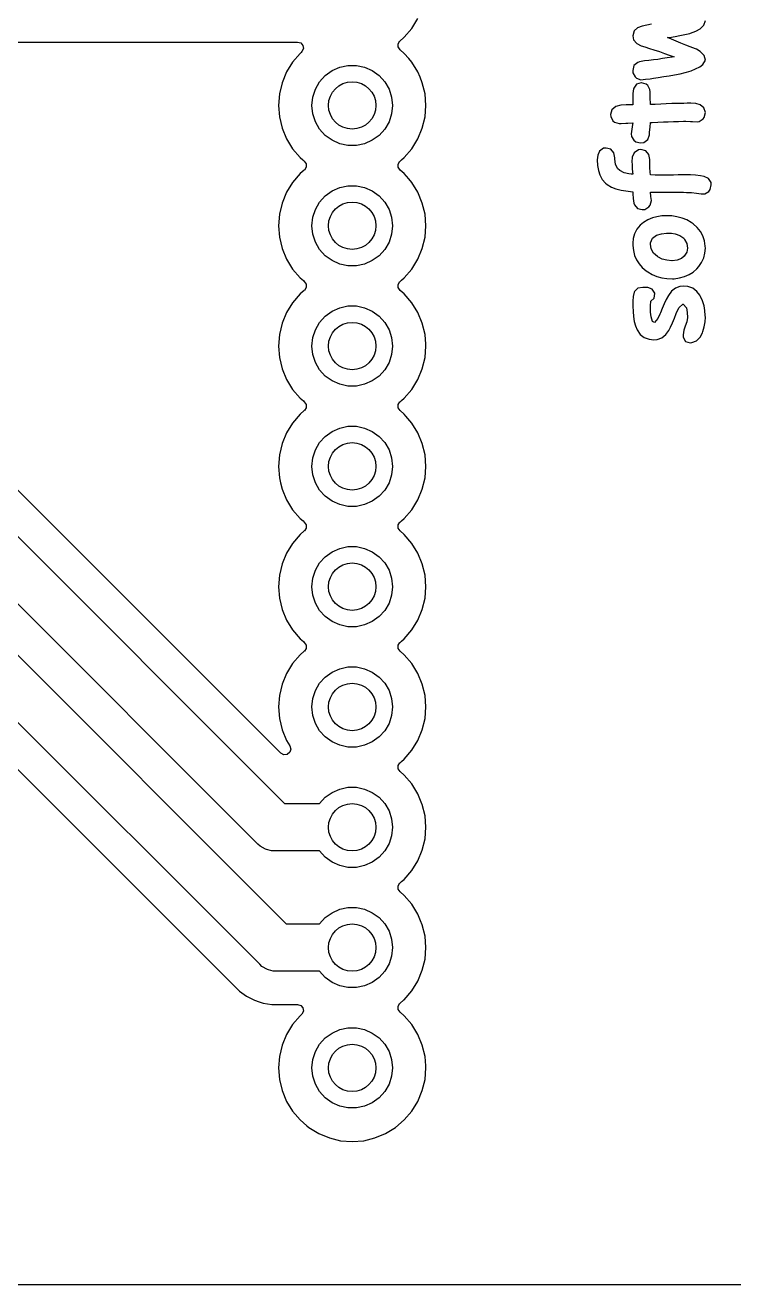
# Model space of a CAD drawing. Extents: x 1.82 to 4.28, y -3.98 to -1.82.
# Drawn here: x 2.428 to 3.017, y -3.98 to -2.933 of the extents above; entities that cross this region are included whole.
import ezdxf

# ---------------------------------------------------------------- set-up
doc = ezdxf.new("R2010")
doc.units = 0
doc.header["$MEASUREMENT"] = 0
doc.layers.add('BLACK', color=7, linetype='CONTINUOUS')

msp = doc.modelspace()

# ---------------------------------------------------------------- linework, layer by layer
at = {"layer": 'BLACK', "linetype": 'CONTINUOUS'}
for p, q in [((2.7495, -2.936), (2.7546, -2.9278)), ((2.9921, -2.9334), (2.9935, -2.9295)), ((2.7433, -2.9433), (2.7495, -2.936)), ((2.9343, -2.9381), (2.9331, -2.9421)), ((2.9372, -2.9356), (2.9343, -2.9381)), ((2.941, -2.9342), (2.9372, -2.9356)), ((2.9448, -2.9333), (2.941, -2.9342)), ((2.9488, -2.9325), (2.9448, -2.9333)), ((2.9683, -2.9427), (2.9722, -2.942)), ((2.9722, -2.942), (2.9765, -2.9411)), ((2.9765, -2.9411), (2.9805, -2.9402)), ((2.9805, -2.9402), (2.9812, -2.9399)), ((2.9812, -2.9399), (2.9855, -2.9383)), ((2.9855, -2.9383), (2.9893, -2.9362)), ((2.9893, -2.9362), (2.9921, -2.9334)), ((2.3297, -2.9473), (2.6545, -2.9473)), ((2.6545, -2.9473), (2.6572, -2.948)), ((2.6572, -2.948), (2.659, -2.9501)), ((2.659, -2.9501), (2.6594, -2.9528)), ((2.7383, -2.9487), (2.7397, -2.9463)), ((2.7383, -2.9514), (2.7383, -2.9487)), ((2.7398, -2.9537), (2.7383, -2.9514)), ((2.7397, -2.9463), (2.7398, -2.9463)), ((2.7398, -2.9463), (2.7427, -2.9438)), ((2.7427, -2.9438), (2.7433, -2.9433)), ((2.9331, -2.9421), (2.9338, -2.9455)), ((2.9338, -2.9455), (2.9365, -2.9486)), ((2.9365, -2.9486), (2.9402, -2.9504)), ((2.9402, -2.9504), (2.9432, -2.9514)), ((2.9432, -2.9514), (2.9471, -2.9526)), ((2.9621, -2.9436), (2.9637, -2.9434)), ((2.9653, -2.945), (2.9621, -2.9436)), ((2.9637, -2.9434), (2.9683, -2.9427)), ((2.9691, -2.9466), (2.9653, -2.945)), ((2.9732, -2.9482), (2.9691, -2.9466)), ((2.9772, -2.9498), (2.9732, -2.9482)), ((2.981, -2.9513), (2.9772, -2.9498)), ((2.9852, -2.9529), (2.981, -2.9513)), ((2.6567, -2.9567), (2.6505, -2.964)), ((2.6577, -2.9559), (2.6567, -2.9567)), ((2.6582, -2.9553), (2.6577, -2.9559)), ((2.6594, -2.9528), (2.6582, -2.9553)), ((2.7433, -2.9567), (2.7398, -2.9537)), ((2.747, -2.9611), (2.7433, -2.9567)), ((2.7433, -2.9567), (2.7433, -2.9567)), ((2.7433, -2.9567), (2.7433, -2.9567)), ((2.7495, -2.964), (2.747, -2.9611)), ((2.9464, -2.9626), (2.9428, -2.963)), ((2.9504, -2.9622), (2.9464, -2.9626)), ((2.9471, -2.9526), (2.9508, -2.9538)), ((2.9539, -2.9618), (2.9504, -2.9622)), ((2.9508, -2.9538), (2.9553, -2.9553)), ((2.9578, -2.9611), (2.9539, -2.9618)), ((2.9553, -2.9553), (2.9594, -2.9567)), ((2.9617, -2.9605), (2.9578, -2.9611)), ((2.9594, -2.9567), (2.9633, -2.9581)), ((2.9659, -2.9599), (2.9617, -2.9605)), ((2.9633, -2.9581), (2.9676, -2.9596)), ((2.9676, -2.9596), (2.9659, -2.9599)), ((2.9861, -2.9533), (2.9852, -2.9529)), ((2.9893, -2.9553), (2.9861, -2.9533)), ((2.9897, -2.9557), (2.9893, -2.9553)), ((2.9924, -2.9585), (2.9897, -2.9557)), ((2.9915, -2.9659), (2.9935, -2.9625)), ((2.9935, -2.9625), (2.9924, -2.9585)), ((2.6454, -2.9722), (2.6418, -2.9811)), ((2.6505, -2.964), (2.6454, -2.9722)), ((2.6505, -2.964), (2.6505, -2.964)), ((2.6776, -2.9751), (2.6833, -2.971)), ((2.6833, -2.971), (2.6897, -2.9682)), ((2.6897, -2.9682), (2.6965, -2.9667)), ((2.6965, -2.9667), (2.7035, -2.9667)), ((2.7035, -2.9667), (2.7103, -2.9682)), ((2.7103, -2.9682), (2.7167, -2.971)), ((2.7167, -2.971), (2.7224, -2.9751)), ((2.7546, -2.9722), (2.7495, -2.964)), ((2.7495, -2.964), (2.7495, -2.964)), ((2.7564, -2.9766), (2.7546, -2.9722)), ((2.9341, -2.9669), (2.9331, -2.971)), ((2.9331, -2.971), (2.9333, -2.9728)), ((2.9333, -2.9728), (2.9351, -2.9763)), ((2.9373, -2.9643), (2.9341, -2.9669)), ((2.9389, -2.9638), (2.9373, -2.9643)), ((2.9428, -2.963), (2.9389, -2.9638)), ((2.9725, -2.9736), (2.9768, -2.9726)), ((2.9768, -2.9726), (2.9777, -2.9724)), ((2.9777, -2.9724), (2.9816, -2.9712)), ((2.9816, -2.9712), (2.9854, -2.9697)), ((2.9854, -2.9697), (2.9889, -2.9678)), ((2.9889, -2.9678), (2.9915, -2.9659)), ((2.6418, -2.9811), (2.6395, -2.9904)), ((2.6694, -2.9864), (2.6729, -2.9803)), ((2.6729, -2.9803), (2.6776, -2.9751)), ((2.7224, -2.9751), (2.7271, -2.9803)), ((2.7271, -2.9803), (2.7306, -2.9864)), ((2.7582, -2.9811), (2.7564, -2.9766)), ((2.7605, -2.9904), (2.7582, -2.9811)), ((2.9363, -2.9824), (2.934, -2.9856)), ((2.9351, -2.9763), (2.9363, -2.9774)), ((2.9363, -2.9774), (2.94, -2.9786)), ((2.9402, -2.9813), (2.9363, -2.9824)), ((2.94, -2.9786), (2.9438, -2.9783)), ((2.9405, -2.9813), (2.9402, -2.9813)), ((2.9442, -2.9823), (2.9405, -2.9813)), ((2.9438, -2.9783), (2.9477, -2.9778)), ((2.9456, -2.9834), (2.9442, -2.9823)), ((2.9474, -2.9868), (2.9456, -2.9834)), ((2.9477, -2.9778), (2.9504, -2.9774)), ((2.9504, -2.9774), (2.9543, -2.9768)), ((2.9543, -2.9768), (2.9591, -2.976)), ((2.9591, -2.976), (2.9633, -2.9753)), ((2.9633, -2.9753), (2.9679, -2.9745)), ((2.9679, -2.9745), (2.9725, -2.9736)), ((2.6395, -2.9904), (2.6388, -3)), ((2.6665, -3), (2.6673, -2.993)), ((2.6673, -2.993), (2.6694, -2.9864)), ((2.7306, -2.9864), (2.7327, -2.993)), ((2.7327, -2.993), (2.7335, -3)), ((2.7612, -3), (2.7605, -2.9904)), ((2.9333, -2.99), (2.9331, -2.9941)), ((2.9331, -2.9941), (2.9331, -2.9957)), ((2.9338, -2.9861), (2.9333, -2.99)), ((2.934, -2.9856), (2.9338, -2.9861)), ((2.9476, -2.9887), (2.9474, -2.9868)), ((2.9475, -2.9941), (2.9476, -2.9914)), ((2.9478, -2.998), (2.9475, -2.9941)), ((2.9476, -2.9914), (2.9476, -2.9887)), ((2.6388, -3), (2.6395, -3.0096)), ((2.6673, -3.007), (2.6665, -3)), ((2.7335, -3), (2.7327, -3.007)), ((2.7605, -3.0096), (2.7612, -3)), ((2.9158, -3.0036), (2.9147, -3.0075)), ((2.9191, -3.001), (2.9158, -3.0036)), ((2.9232, -2.9998), (2.9191, -3.001)), ((2.9277, -2.9995), (2.9232, -2.9998)), ((2.9286, -2.9995), (2.9277, -2.9995)), ((2.9331, -2.9996), (2.9286, -2.9995)), ((2.9331, -2.9957), (2.9331, -2.9996)), ((2.9479, -2.9992), (2.9478, -2.998)), ((2.9518, -2.9991), (2.9479, -2.9992)), ((2.9565, -2.9989), (2.9518, -2.9991)), ((2.9608, -2.9987), (2.9565, -2.9989)), ((2.9655, -2.9985), (2.9608, -2.9987)), ((2.9695, -2.9984), (2.9655, -2.9985)), ((2.9739, -2.9983), (2.9695, -2.9984)), ((2.9757, -2.9983), (2.9739, -2.9983)), ((2.9783, -2.9982), (2.9757, -2.9983)), ((2.9813, -2.9982), (2.9783, -2.9982)), ((2.9855, -2.9984), (2.9813, -2.9982)), ((2.9892, -2.9995), (2.9855, -2.9984)), ((2.9923, -3.0019), (2.9892, -2.9995)), ((2.9935, -3.006), (2.9923, -3.0019)), ((2.6395, -3.0096), (2.6418, -3.0189)), ((2.6694, -3.0136), (2.6673, -3.007)), ((2.6729, -3.0197), (2.6694, -3.0136)), ((2.7306, -3.0136), (2.7271, -3.0197)), ((2.7327, -3.007), (2.7306, -3.0136)), ((2.7582, -3.0189), (2.7605, -3.0096)), ((2.9147, -3.0075), (2.9149, -3.0093)), ((2.9149, -3.0093), (2.9167, -3.0128)), ((2.9167, -3.0128), (2.9181, -3.014)), ((2.9181, -3.014), (2.9219, -3.015)), ((2.9219, -3.015), (2.9234, -3.015)), ((2.9234, -3.015), (2.9273, -3.0148)), ((2.9273, -3.0148), (2.9292, -3.0147)), ((2.9292, -3.0147), (2.9331, -3.0145)), ((2.9331, -3.0145), (2.9329, -3.0159)), ((2.9476, -3.0181), (2.9479, -3.0142)), ((2.9479, -3.0142), (2.9492, -3.0141)), ((2.9492, -3.0141), (2.9541, -3.0139)), ((2.9541, -3.0139), (2.9586, -3.0137)), ((2.9586, -3.0137), (2.9626, -3.0135)), ((2.9626, -3.0135), (2.967, -3.0134)), ((2.967, -3.0134), (2.9713, -3.0133)), ((2.9713, -3.0133), (2.9754, -3.0132)), ((2.9754, -3.0132), (2.9773, -3.0132)), ((2.9773, -3.0132), (2.9811, -3.0134)), ((2.9811, -3.0134), (2.9829, -3.0134)), ((2.9829, -3.0134), (2.9869, -3.0135)), ((2.9869, -3.0135), (2.9884, -3.0133)), ((2.9884, -3.0133), (2.9916, -3.0111)), ((2.9916, -3.0111), (2.9925, -3.0099)), ((2.9925, -3.0099), (2.9935, -3.006)), ((2.6418, -3.0189), (2.6454, -3.0278)), ((2.6776, -3.0249), (2.6729, -3.0197)), ((2.6833, -3.029), (2.6776, -3.0249)), ((2.7224, -3.0249), (2.7167, -3.029)), ((2.7271, -3.0197), (2.7224, -3.0249)), ((2.7546, -3.0278), (2.7582, -3.0189)), ((2.9323, -3.0198), (2.9319, -3.0237)), ((2.9319, -3.0237), (2.9321, -3.0257)), ((2.9321, -3.0257), (2.9341, -3.029)), ((2.9329, -3.0159), (2.9323, -3.0198)), ((2.9458, -3.0282), (2.947, -3.0243)), ((2.947, -3.0243), (2.9472, -3.0223)), ((2.9472, -3.0223), (2.9476, -3.0181)), ((2.6454, -3.0278), (2.6505, -3.036)), ((2.6505, -3.036), (2.6505, -3.036)), ((2.6505, -3.036), (2.6505, -3.036)), ((2.6505, -3.036), (2.6567, -3.0433)), ((2.6897, -3.0318), (2.6833, -3.029)), ((2.6965, -3.0333), (2.6897, -3.0318)), ((2.7035, -3.0333), (2.6965, -3.0333)), ((2.7103, -3.0318), (2.7035, -3.0333)), ((2.7167, -3.029), (2.7103, -3.0318)), ((2.7433, -3.0433), (2.7495, -3.036)), ((2.7495, -3.036), (2.7546, -3.0278)), ((2.9089, -3.0356), (2.9055, -3.0379)), ((2.911, -3.0354), (2.9089, -3.0356)), ((2.9149, -3.0363), (2.911, -3.0354)), ((2.9341, -3.029), (2.9358, -3.0302)), ((2.9358, -3.0302), (2.9396, -3.0311)), ((2.9396, -3.0311), (2.9425, -3.0307)), ((2.9425, -3.0307), (2.9458, -3.0282)), ((2.6567, -3.0433), (2.659, -3.0453)), ((2.659, -3.0453), (2.6602, -3.0463)), ((2.6602, -3.0463), (2.6617, -3.0486)), ((2.7383, -3.0487), (2.7397, -3.0463)), ((2.7397, -3.0463), (2.7398, -3.0463)), ((2.7398, -3.0463), (2.741, -3.0452)), ((2.741, -3.0452), (2.7433, -3.0433)), ((2.904, -3.0414), (2.9036, -3.0453)), ((2.9036, -3.0453), (2.9038, -3.0499)), ((2.9055, -3.0379), (2.904, -3.0414)), ((2.9175, -3.0394), (2.9149, -3.0363)), ((2.9183, -3.0435), (2.9175, -3.0394)), ((2.9184, -3.0446), (2.9183, -3.0435)), ((2.9189, -3.0487), (2.9184, -3.0446)), ((2.9328, -3.0429), (2.9325, -3.0469)), ((2.9344, -3.0393), (2.9328, -3.0429)), ((2.9378, -3.037), (2.9344, -3.0393)), ((2.94, -3.0367), (2.9378, -3.037)), ((2.944, -3.0378), (2.94, -3.0367)), ((2.9465, -3.0409), (2.944, -3.0378)), ((2.9473, -3.045), (2.9465, -3.0409)), ((2.9474, -3.0475), (2.9473, -3.045)), ((2.6567, -3.0567), (2.6505, -3.064)), ((2.6602, -3.0537), (2.6567, -3.0567)), ((2.6603, -3.0537), (2.6602, -3.0537)), ((2.6617, -3.0513), (2.6603, -3.0537)), ((2.6617, -3.0486), (2.6617, -3.0513)), ((2.7383, -3.0514), (2.7383, -3.0487)), ((2.7398, -3.0537), (2.7383, -3.0514)), ((2.7433, -3.0567), (2.7398, -3.0537)), ((2.747, -3.0611), (2.7433, -3.0567)), ((2.7433, -3.0567), (2.7433, -3.0567)), ((2.7433, -3.0567), (2.7433, -3.0567)), ((2.9038, -3.0499), (2.9046, -3.0541)), ((2.9046, -3.0541), (2.9058, -3.0578)), ((2.9206, -3.0524), (2.9189, -3.0487)), ((2.9224, -3.0541), (2.9206, -3.0524)), ((2.926, -3.0559), (2.9224, -3.0541)), ((2.9299, -3.0568), (2.926, -3.0559)), ((2.9318, -3.0571), (2.9299, -3.0568)), ((2.9331, -3.0572), (2.9318, -3.0571)), ((2.9325, -3.0469), (2.9326, -3.0492)), ((2.9326, -3.0492), (2.9328, -3.0531)), ((2.9328, -3.0531), (2.9331, -3.0572)), ((2.9474, -3.0515), (2.9474, -3.0475)), ((2.9477, -3.0554), (2.9474, -3.0515)), ((2.9479, -3.0578), (2.9477, -3.0554)), ((2.0276, -3.0627), (2.6452, -3.6803)), ((2.1276, -3.0643), (2.6436, -3.5803)), ((2.6505, -3.064), (2.6454, -3.0722)), ((2.6505, -3.064), (2.6505, -3.064)), ((2.6897, -3.0682), (2.6965, -3.0667)), ((2.6965, -3.0667), (2.7035, -3.0667)), ((2.7035, -3.0667), (2.7103, -3.0682)), ((2.7495, -3.064), (2.747, -3.0611)), ((2.7546, -3.0722), (2.7495, -3.064)), ((2.7495, -3.064), (2.7495, -3.064)), ((2.9058, -3.0578), (2.9078, -3.0615)), ((2.9078, -3.0615), (2.9105, -3.0646)), ((2.9105, -3.0646), (2.912, -3.0658)), ((2.912, -3.0658), (2.9155, -3.0678)), ((2.9518, -3.0579), (2.9479, -3.0578)), ((2.9558, -3.058), (2.9518, -3.0579)), ((2.9598, -3.058), (2.9558, -3.058)), ((2.9625, -3.058), (2.9598, -3.058)), ((2.9669, -3.0579), (2.9625, -3.058)), ((2.971, -3.0578), (2.9669, -3.0579)), ((2.9751, -3.0577), (2.971, -3.0578)), ((2.977, -3.0577), (2.9751, -3.0577)), ((2.9811, -3.0578), (2.977, -3.0577)), ((2.9853, -3.058), (2.9811, -3.0578)), ((2.9895, -3.0584), (2.9853, -3.058)), ((2.9926, -3.059), (2.9895, -3.0584)), ((2.9961, -3.0606), (2.9926, -3.059)), ((2.9982, -3.0641), (2.9961, -3.0606)), ((2.9974, -3.0699), (2.9984, -3.0661)), ((2.9984, -3.0661), (2.9982, -3.0641)), ((2.6454, -3.0722), (2.6418, -3.0811)), ((2.6729, -3.0803), (2.6776, -3.0751)), ((2.6776, -3.0751), (2.6833, -3.071)), ((2.6833, -3.071), (2.6897, -3.0682)), ((2.7103, -3.0682), (2.7167, -3.071)), ((2.7167, -3.071), (2.7224, -3.0751)), ((2.7224, -3.0751), (2.7271, -3.0803)), ((2.7582, -3.0811), (2.7546, -3.0722)), ((2.7546, -3.0722), (2.7546, -3.0722)), ((2.9155, -3.0678), (2.9191, -3.0693)), ((2.9191, -3.0693), (2.9234, -3.0704)), ((2.9234, -3.0704), (2.9274, -3.0711)), ((2.9274, -3.0711), (2.9293, -3.0713)), ((2.9293, -3.0713), (2.9331, -3.0718)), ((2.9331, -3.0718), (2.9332, -3.0735)), ((2.9332, -3.0735), (2.9335, -3.0774)), ((2.9335, -3.0774), (2.9341, -3.0813)), ((2.9483, -3.0758), (2.9479, -3.0722)), ((2.9479, -3.0722), (2.9753, -3.0722)), ((2.9486, -3.0789), (2.9483, -3.0758)), ((2.9753, -3.0722), (2.9779, -3.0723)), ((2.9779, -3.0723), (2.982, -3.0725)), ((2.982, -3.0725), (2.9862, -3.073)), ((2.9862, -3.073), (2.9901, -3.0735)), ((2.9901, -3.0735), (2.9914, -3.0736)), ((2.9914, -3.0736), (2.993, -3.0735)), ((2.993, -3.0735), (2.9964, -3.0714)), ((2.9964, -3.0714), (2.9974, -3.0699)), ((2.6231, -3.7139), (1.994, -3.0848)), ((2.6215, -3.6139), (2.094, -3.0864)), ((2.6418, -3.0811), (2.6395, -3.0904)), ((2.6673, -3.093), (2.6694, -3.0864)), ((2.6694, -3.0864), (2.6729, -3.0803)), ((2.7271, -3.0803), (2.7306, -3.0864)), ((2.7306, -3.0864), (2.7327, -3.093)), ((2.7605, -3.0904), (2.7582, -3.0811)), ((2.9341, -3.0813), (2.9346, -3.0825)), ((2.9346, -3.0825), (2.9372, -3.0856)), ((2.9372, -3.0856), (2.9411, -3.0866)), ((2.9411, -3.0866), (2.9431, -3.0864)), ((2.9431, -3.0864), (2.9466, -3.0844)), ((2.9466, -3.0844), (2.9477, -3.0828)), ((2.9477, -3.0828), (2.9486, -3.0789)), ((2.6395, -3.0904), (2.6388, -3.1)), ((2.6665, -3.1), (2.6673, -3.093)), ((2.7327, -3.093), (2.7335, -3.1)), ((2.7612, -3.1), (2.7605, -3.0904)), ((2.942, -3.0974), (2.9394, -3.0995)), ((2.9456, -3.0952), (2.942, -3.0974)), ((2.9496, -3.0935), (2.9456, -3.0952)), ((2.9533, -3.0925), (2.9496, -3.0935)), ((2.9573, -3.0919), (2.9533, -3.0925)), ((2.9616, -3.0917), (2.9573, -3.0919)), ((2.9655, -3.0919), (2.9616, -3.0917)), ((2.9699, -3.0925), (2.9655, -3.0919)), ((2.9741, -3.0936), (2.9699, -3.0925)), ((2.978, -3.0952), (2.9741, -3.0936)), ((2.9817, -3.0972), (2.978, -3.0952)), ((2.9834, -3.0984), (2.9817, -3.0972)), ((2.9868, -3.1014), (2.9834, -3.0984)), ((1.9718, -3.1017), (2.6062, -3.7361)), ((2.6388, -3.1), (2.6395, -3.1096)), ((2.6673, -3.107), (2.6665, -3.1)), ((2.6694, -3.1136), (2.6673, -3.107)), ((2.7327, -3.107), (2.7306, -3.1136)), ((2.7335, -3.1), (2.7327, -3.107)), ((2.7605, -3.1096), (2.7612, -3.1)), ((2.9346, -3.1066), (2.9335, -3.1107)), ((2.9366, -3.1028), (2.9346, -3.1066)), ((2.9394, -3.0995), (2.9366, -3.1028)), ((2.9496, -3.1102), (2.9529, -3.1079)), ((2.9529, -3.1079), (2.957, -3.1066)), ((2.957, -3.1066), (2.9613, -3.1062)), ((2.9613, -3.1062), (2.9654, -3.1062)), ((2.9654, -3.1062), (2.9684, -3.1066)), ((2.9684, -3.1066), (2.9723, -3.108)), ((2.9723, -3.108), (2.9755, -3.1104)), ((2.9895, -3.1048), (2.9868, -3.1014)), ((2.9915, -3.1085), (2.9895, -3.1048)), ((2.9928, -3.1126), (2.9915, -3.1085)), ((2.6395, -3.1096), (2.6418, -3.1189)), ((2.6418, -3.1189), (2.6454, -3.1278)), ((2.6729, -3.1197), (2.6694, -3.1136)), ((2.6776, -3.1249), (2.6729, -3.1197)), ((2.7271, -3.1197), (2.7224, -3.1249)), ((2.7306, -3.1136), (2.7271, -3.1197)), ((2.7546, -3.1278), (2.7582, -3.1189)), ((2.7582, -3.1189), (2.7605, -3.1096)), ((2.9335, -3.1107), (2.9331, -3.1146)), ((2.9331, -3.1146), (2.9332, -3.1153)), ((2.9332, -3.1153), (2.9332, -3.1164)), ((2.9332, -3.1164), (2.9337, -3.1207)), ((2.9479, -3.1153), (2.948, -3.1141)), ((2.9485, -3.1192), (2.9479, -3.1153)), ((2.948, -3.1141), (2.9496, -3.1102)), ((2.9505, -3.1228), (2.9485, -3.1192)), ((2.9755, -3.1104), (2.9762, -3.1113)), ((2.9762, -3.1113), (2.9781, -3.1147)), ((2.9781, -3.1147), (2.9787, -3.1186)), ((2.9787, -3.1186), (2.9781, -3.122)), ((2.9934, -3.117), (2.9928, -3.1126)), ((2.9931, -3.1228), (2.9935, -3.1186)), ((2.9935, -3.1186), (2.9934, -3.117)), ((2.6454, -3.1278), (2.6505, -3.136)), ((2.6833, -3.129), (2.6776, -3.1249)), ((2.6897, -3.1318), (2.6833, -3.129)), ((2.7167, -3.129), (2.7103, -3.1318)), ((2.7224, -3.1249), (2.7167, -3.129)), ((2.7495, -3.136), (2.7546, -3.1278)), ((2.9337, -3.1207), (2.9347, -3.1247)), ((2.9347, -3.1247), (2.9363, -3.1284)), ((2.9363, -3.1284), (2.9385, -3.1317)), ((2.9536, -3.1256), (2.9505, -3.1228)), ((2.954, -3.1258), (2.9536, -3.1256)), ((2.9577, -3.1277), (2.954, -3.1258)), ((2.9615, -3.1287), (2.9577, -3.1277)), ((2.9655, -3.1291), (2.9615, -3.1287)), ((2.966, -3.1291), (2.9655, -3.1291)), ((2.9701, -3.1286), (2.966, -3.1291)), ((2.9737, -3.1272), (2.9701, -3.1286)), ((2.9759, -3.1254), (2.9737, -3.1272)), ((2.9781, -3.122), (2.9759, -3.1254)), ((2.9881, -3.1339), (2.9904, -3.1305)), ((2.9904, -3.1305), (2.9921, -3.1268)), ((2.9921, -3.1268), (2.9931, -3.1228)), ((2.6505, -3.136), (2.6505, -3.136)), ((2.6505, -3.136), (2.6505, -3.136)), ((2.6505, -3.136), (2.6567, -3.1433)), ((2.6965, -3.1333), (2.6897, -3.1318)), ((2.7035, -3.1333), (2.6965, -3.1333)), ((2.7103, -3.1318), (2.7035, -3.1333)), ((2.7433, -3.1433), (2.7495, -3.136)), ((2.9385, -3.1317), (2.9411, -3.1348)), ((2.9411, -3.1348), (2.9444, -3.1375)), ((2.9444, -3.1375), (2.9456, -3.1384)), ((2.9456, -3.1384), (2.9493, -3.1405)), ((2.9493, -3.1405), (2.9532, -3.1422)), ((2.9762, -3.1423), (2.98, -3.1406)), ((2.98, -3.1406), (2.9834, -3.1385)), ((2.9834, -3.1385), (2.9865, -3.1358)), ((2.9865, -3.1358), (2.9881, -3.1339)), ((2.6567, -3.1433), (2.6594, -3.1456)), ((2.6594, -3.1456), (2.6602, -3.1463)), ((2.6602, -3.1463), (2.6617, -3.1486)), ((2.6617, -3.1513), (2.6603, -3.1537)), ((2.6617, -3.1486), (2.6617, -3.1513)), ((2.7383, -3.1487), (2.7397, -3.1463)), ((2.7383, -3.1514), (2.7383, -3.1487)), ((2.7398, -3.1537), (2.7383, -3.1514)), ((2.7397, -3.1463), (2.7398, -3.1463)), ((2.7398, -3.1463), (2.741, -3.1452)), ((2.741, -3.1452), (2.7433, -3.1433)), ((2.9414, -3.1512), (2.9375, -3.1519)), ((2.9417, -3.1512), (2.9414, -3.1512)), ((2.9456, -3.1514), (2.9417, -3.1512)), ((2.9494, -3.1526), (2.9456, -3.1514)), ((2.9532, -3.1422), (2.9573, -3.1433)), ((2.9573, -3.1433), (2.9616, -3.1439)), ((2.9616, -3.1439), (2.9661, -3.1441)), ((2.9661, -3.1441), (2.9676, -3.144)), ((2.9676, -3.144), (2.9721, -3.1434)), ((2.9724, -3.1504), (2.9687, -3.1519)), ((2.9721, -3.1434), (2.9762, -3.1423)), ((2.9751, -3.1501), (2.9724, -3.1504)), ((2.979, -3.1505), (2.9751, -3.1501)), ((2.983, -3.152), (2.979, -3.1505)), ((2.6567, -3.1567), (2.6505, -3.164)), ((2.6602, -3.1537), (2.6567, -3.1567)), ((2.6603, -3.1537), (2.6602, -3.1537)), ((2.7433, -3.1567), (2.7398, -3.1537)), ((2.7495, -3.164), (2.7433, -3.1567)), ((2.9334, -3.1588), (2.9331, -3.1627)), ((2.9344, -3.1551), (2.9334, -3.1588)), ((2.9346, -3.1547), (2.9344, -3.1551)), ((2.9375, -3.1519), (2.9346, -3.1547)), ((2.9482, -3.1628), (2.951, -3.1603)), ((2.9516, -3.1561), (2.9494, -3.1526)), ((2.951, -3.1603), (2.9516, -3.1564)), ((2.9516, -3.1564), (2.9516, -3.1561)), ((2.9609, -3.1614), (2.9593, -3.1649)), ((2.9628, -3.158), (2.9609, -3.1614)), ((2.9654, -3.1545), (2.9628, -3.158)), ((2.9687, -3.1519), (2.9654, -3.1545)), ((2.9864, -3.1546), (2.983, -3.152)), ((2.9889, -3.1577), (2.9864, -3.1546)), ((2.9895, -3.1588), (2.9889, -3.1577)), ((2.9912, -3.1625), (2.9895, -3.1588)), ((2.6454, -3.1722), (2.6418, -3.1811)), ((2.6505, -3.164), (2.6454, -3.1722)), ((2.6505, -3.164), (2.6505, -3.164)), ((2.6776, -3.1751), (2.6833, -3.171)), ((2.6833, -3.171), (2.6897, -3.1682)), ((2.6897, -3.1682), (2.6965, -3.1667)), ((2.6965, -3.1667), (2.7035, -3.1667)), ((2.7035, -3.1667), (2.7103, -3.1682)), ((2.7103, -3.1682), (2.7167, -3.171)), ((2.7167, -3.171), (2.7224, -3.1751)), ((2.7546, -3.1722), (2.7495, -3.164)), ((2.7495, -3.164), (2.7495, -3.164)), ((2.7582, -3.1811), (2.7546, -3.1722)), ((2.7546, -3.1722), (2.7546, -3.1722)), ((2.9331, -3.1627), (2.9332, -3.1669)), ((2.9332, -3.1669), (2.9334, -3.1714)), ((2.9334, -3.1714), (2.9338, -3.1754)), ((2.9479, -3.1667), (2.9482, -3.1628)), ((2.9479, -3.1673), (2.9479, -3.1667)), ((2.948, -3.1717), (2.9479, -3.1673)), ((2.9484, -3.1757), (2.948, -3.1717)), ((2.9577, -3.1687), (2.9561, -3.1725)), ((2.9593, -3.1649), (2.9577, -3.1687)), ((2.9693, -3.1729), (2.9699, -3.1715)), ((2.9699, -3.1715), (2.9716, -3.168)), ((2.9716, -3.168), (2.9747, -3.1653)), ((2.9747, -3.1653), (2.975, -3.1653)), ((2.975, -3.1653), (2.9777, -3.1681)), ((2.9777, -3.1681), (2.9785, -3.172)), ((2.9785, -3.172), (2.9787, -3.1763)), ((2.9925, -3.1666), (2.9912, -3.1625)), ((2.9931, -3.1705), (2.9925, -3.1666)), ((2.9934, -3.1747), (2.9931, -3.1705)), ((2.6418, -3.1811), (2.6395, -3.1904)), ((2.6694, -3.1864), (2.6729, -3.1803)), ((2.6729, -3.1803), (2.6776, -3.1751)), ((2.7224, -3.1751), (2.7271, -3.1803)), ((2.7271, -3.1803), (2.7306, -3.1864)), ((2.7605, -3.1904), (2.7582, -3.1811)), ((2.9338, -3.1754), (2.9344, -3.1795)), ((2.9344, -3.1795), (2.9355, -3.1833)), ((2.9497, -3.1795), (2.9484, -3.1757)), ((2.9511, -3.1803), (2.9497, -3.1795)), ((2.954, -3.1772), (2.9511, -3.1803)), ((2.9557, -3.1734), (2.954, -3.1772)), ((2.9561, -3.1725), (2.9557, -3.1734)), ((2.9646, -3.1844), (2.9663, -3.1806)), ((2.9663, -3.1806), (2.9678, -3.1768)), ((2.9678, -3.1768), (2.9693, -3.1729)), ((2.9781, -3.1799), (2.9768, -3.1836)), ((2.9787, -3.1763), (2.9781, -3.1799)), ((2.9926, -3.184), (2.9933, -3.1799)), ((2.9933, -3.1799), (2.9935, -3.1759)), ((2.9935, -3.1759), (2.9934, -3.1747)), ((2.6395, -3.1904), (2.6388, -3.2)), ((2.6665, -3.2), (2.6673, -3.193)), ((2.6673, -3.193), (2.6694, -3.1864)), ((2.7306, -3.1864), (2.7327, -3.193)), ((2.7327, -3.193), (2.7335, -3.2)), ((2.7611, -3.1983), (2.7605, -3.1904)), ((2.9355, -3.1833), (2.9369, -3.1866)), ((2.9369, -3.1866), (2.9394, -3.1903)), ((2.9394, -3.1903), (2.9427, -3.1929)), ((2.9427, -3.1929), (2.9467, -3.1944)), ((2.9535, -3.1945), (2.9574, -3.1931)), ((2.9574, -3.1931), (2.9607, -3.1905)), ((2.9607, -3.1905), (2.9632, -3.1872)), ((2.9632, -3.1872), (2.9646, -3.1844)), ((2.9757, -3.1868), (2.975, -3.1907)), ((2.975, -3.1907), (2.9751, -3.1926)), ((2.9751, -3.1926), (2.9771, -3.1961)), ((2.9768, -3.1836), (2.9757, -3.1868)), ((2.9862, -3.1956), (2.9891, -3.1926)), ((2.9891, -3.1926), (2.991, -3.1891)), ((2.991, -3.1891), (2.9914, -3.188)), ((2.9914, -3.188), (2.9926, -3.184)), ((2.6388, -3.2), (2.6395, -3.2096)), ((2.6673, -3.207), (2.6665, -3.2)), ((2.7335, -3.2), (2.7327, -3.207)), ((2.7605, -3.2096), (2.7612, -3.2)), ((2.7612, -3.2), (2.7611, -3.1983)), ((2.9467, -3.1944), (2.9507, -3.1948)), ((2.9507, -3.1948), (2.9535, -3.1945)), ((2.9771, -3.1961), (2.981, -3.1972)), ((2.981, -3.1972), (2.9822, -3.1971)), ((2.9822, -3.1971), (2.9862, -3.1956)), ((2.6395, -3.2096), (2.6418, -3.2189)), ((2.6694, -3.2136), (2.6673, -3.207)), ((2.6729, -3.2197), (2.6694, -3.2136)), ((2.7306, -3.2136), (2.7271, -3.2197)), ((2.7327, -3.207), (2.7306, -3.2136)), ((2.7582, -3.2189), (2.7605, -3.2096)), ((2.6418, -3.2189), (2.6454, -3.2278)), ((2.6776, -3.2249), (2.6729, -3.2197)), ((2.7271, -3.2197), (2.7224, -3.2249)), ((2.7546, -3.2278), (2.7582, -3.2189)), ((2.6454, -3.2278), (2.6505, -3.236)), ((2.6833, -3.229), (2.6776, -3.2249)), ((2.6897, -3.2318), (2.6833, -3.229)), ((2.6965, -3.2333), (2.6897, -3.2318)), ((2.7035, -3.2333), (2.6965, -3.2333)), ((2.7103, -3.2318), (2.7035, -3.2333)), ((2.7167, -3.229), (2.7103, -3.2318)), ((2.7224, -3.2249), (2.7167, -3.229)), ((2.7495, -3.236), (2.7546, -3.2278)), ((2.6505, -3.236), (2.6505, -3.236)), ((2.6505, -3.236), (2.6505, -3.236)), ((2.6505, -3.236), (2.6567, -3.2433)), ((2.6567, -3.2433), (2.6594, -3.2456)), ((2.6594, -3.2456), (2.6602, -3.2463)), ((2.7398, -3.2463), (2.741, -3.2452)), ((2.741, -3.2452), (2.7433, -3.2433)), ((2.7433, -3.2433), (2.7495, -3.236)), ((2.6602, -3.2537), (2.6567, -3.2567)), ((2.6602, -3.2463), (2.6617, -3.2486)), ((2.6603, -3.2537), (2.6602, -3.2537)), ((2.6617, -3.2513), (2.6603, -3.2537)), ((2.6617, -3.2486), (2.6617, -3.2513)), ((2.7383, -3.2487), (2.7397, -3.2463)), ((2.7383, -3.2514), (2.7383, -3.2487)), ((2.7398, -3.2537), (2.7383, -3.2514)), ((2.7397, -3.2463), (2.7398, -3.2463)), ((2.7433, -3.2567), (2.7398, -3.2537)), ((2.6505, -3.264), (2.6454, -3.2722)), ((2.6567, -3.2567), (2.6505, -3.264)), ((2.6505, -3.264), (2.6505, -3.264)), ((2.7446, -3.2582), (2.7433, -3.2567)), ((2.7433, -3.2567), (2.7433, -3.2567)), ((2.7433, -3.2567), (2.7433, -3.2567)), ((2.7495, -3.264), (2.7446, -3.2582)), ((2.7546, -3.2722), (2.7495, -3.264)), ((2.7495, -3.264), (2.7495, -3.264)), ((2.6454, -3.2722), (2.6418, -3.2811)), ((2.6729, -3.2803), (2.6776, -3.2751)), ((2.6776, -3.2751), (2.6833, -3.271)), ((2.6833, -3.271), (2.6897, -3.2682)), ((2.6897, -3.2682), (2.6965, -3.2667)), ((2.6965, -3.2667), (2.7035, -3.2667)), ((2.7035, -3.2667), (2.7103, -3.2682)), ((2.7103, -3.2682), (2.7167, -3.271)), ((2.7167, -3.271), (2.7224, -3.2751)), ((2.7224, -3.2751), (2.7271, -3.2803)), ((2.7582, -3.2811), (2.7546, -3.2722)), ((2.6418, -3.2811), (2.6395, -3.2904)), ((2.6673, -3.293), (2.6694, -3.2864)), ((2.6694, -3.2864), (2.6729, -3.2803)), ((2.7271, -3.2803), (2.7306, -3.2864)), ((2.7306, -3.2864), (2.7327, -3.293)), ((2.7605, -3.2904), (2.7582, -3.2811)), ((2.7582, -3.2811), (2.7582, -3.2811)), ((2.6395, -3.2904), (2.6388, -3.3)), ((2.6665, -3.3), (2.6673, -3.293)), ((2.7327, -3.293), (2.7335, -3.3)), ((2.7612, -3.3), (2.7605, -3.2904)), ((2.6406, -3.5383), (2.4023, -3.3)), ((2.6388, -3.3), (2.6395, -3.3096)), ((2.6673, -3.307), (2.6665, -3.3)), ((2.6694, -3.3136), (2.6673, -3.307)), ((2.7327, -3.307), (2.7306, -3.3136)), ((2.7335, -3.3), (2.7327, -3.307)), ((2.7605, -3.3096), (2.7612, -3.3)), ((2.6395, -3.3096), (2.6395, -3.3096)), ((2.6395, -3.3096), (2.6395, -3.3096)), ((2.6395, -3.3096), (2.6405, -3.3137)), ((2.6405, -3.3137), (2.6418, -3.3189)), ((2.6418, -3.3189), (2.6454, -3.3278)), ((2.6729, -3.3197), (2.6694, -3.3136)), ((2.7306, -3.3136), (2.7271, -3.3197)), ((2.7546, -3.3278), (2.7582, -3.3189)), ((2.7582, -3.3189), (2.7605, -3.3096)), ((2.6454, -3.3278), (2.6505, -3.336)), ((2.6776, -3.3249), (2.6729, -3.3197)), ((2.6833, -3.329), (2.6776, -3.3249)), ((2.6897, -3.3318), (2.6833, -3.329)), ((2.7167, -3.329), (2.7103, -3.3318)), ((2.7224, -3.3249), (2.7167, -3.329)), ((2.7271, -3.3197), (2.7224, -3.3249)), ((2.7495, -3.336), (2.7546, -3.3278)), ((2.6505, -3.336), (2.6505, -3.336)), ((2.6505, -3.336), (2.6505, -3.336)), ((2.6505, -3.336), (2.6567, -3.3433)), ((2.6965, -3.3333), (2.6897, -3.3318)), ((2.7035, -3.3333), (2.6965, -3.3333)), ((2.7103, -3.3318), (2.7035, -3.3333)), ((2.7433, -3.3433), (2.7495, -3.336)), ((2.6567, -3.3433), (2.6592, -3.3454)), ((2.6592, -3.3454), (2.6602, -3.3463)), ((2.6602, -3.3463), (2.6617, -3.3486)), ((2.6617, -3.3486), (2.6617, -3.3513)), ((2.7383, -3.3487), (2.7397, -3.3463)), ((2.7383, -3.3514), (2.7383, -3.3487)), ((2.7397, -3.3463), (2.7398, -3.3463)), ((2.7398, -3.3463), (2.741, -3.3452)), ((2.741, -3.3452), (2.7433, -3.3433)), ((2.6567, -3.3567), (2.6505, -3.364)), ((2.6602, -3.3537), (2.6567, -3.3567)), ((2.6603, -3.3537), (2.6602, -3.3537)), ((2.6617, -3.3513), (2.6603, -3.3537)), ((2.7398, -3.3537), (2.7383, -3.3514)), ((2.7433, -3.3567), (2.7398, -3.3537)), ((2.7495, -3.364), (2.7433, -3.3567)), ((2.6505, -3.364), (2.6454, -3.3722)), ((2.6505, -3.364), (2.6505, -3.364)), ((2.6776, -3.3751), (2.6833, -3.371)), ((2.6833, -3.371), (2.6897, -3.3682)), ((2.6897, -3.3682), (2.6965, -3.3667)), ((2.6965, -3.3667), (2.7035, -3.3667)), ((2.7035, -3.3667), (2.7103, -3.3682)), ((2.7103, -3.3682), (2.7167, -3.371)), ((2.7167, -3.371), (2.7224, -3.3751)), ((2.7546, -3.3722), (2.7495, -3.364)), ((2.7495, -3.364), (2.7495, -3.364)), ((2.6418, -3.3811), (2.6395, -3.3904)), ((2.6454, -3.3722), (2.6418, -3.3811)), ((2.6694, -3.3864), (2.6729, -3.3803)), ((2.6729, -3.3803), (2.6776, -3.3751)), ((2.7224, -3.3751), (2.7271, -3.3803)), ((2.7271, -3.3803), (2.7306, -3.3864)), ((2.7582, -3.3811), (2.7546, -3.3722)), ((2.7546, -3.3722), (2.7546, -3.3722)), ((2.7605, -3.3904), (2.7582, -3.3811)), ((2.6395, -3.3904), (2.6388, -3.4)), ((2.6673, -3.393), (2.6694, -3.3864)), ((2.7306, -3.3864), (2.7327, -3.393)), ((2.7612, -3.4), (2.7605, -3.3904)), ((2.6388, -3.4), (2.6395, -3.4096)), ((2.6665, -3.4), (2.6673, -3.393)), ((2.6673, -3.407), (2.6665, -3.4)), ((2.7327, -3.393), (2.7335, -3.4)), ((2.7335, -3.4), (2.7327, -3.407)), ((2.7605, -3.4096), (2.7612, -3.4)), ((2.6395, -3.4096), (2.6418, -3.4189)), ((2.6694, -3.4136), (2.6673, -3.407)), ((2.7327, -3.407), (2.7306, -3.4136)), ((2.7582, -3.4189), (2.7605, -3.4096)), ((2.6418, -3.4189), (2.6454, -3.4278)), ((2.6729, -3.4197), (2.6694, -3.4136)), ((2.6776, -3.4249), (2.6729, -3.4197)), ((2.7271, -3.4197), (2.7224, -3.4249)), ((2.7306, -3.4136), (2.7271, -3.4197)), ((2.7546, -3.4278), (2.7582, -3.4189)), ((2.6454, -3.4278), (2.6505, -3.436)), ((2.6833, -3.429), (2.6776, -3.4249)), ((2.6897, -3.4318), (2.6833, -3.429)), ((2.6965, -3.4333), (2.6897, -3.4318)), ((2.7035, -3.4333), (2.6965, -3.4333)), ((2.7103, -3.4318), (2.7035, -3.4333)), ((2.7167, -3.429), (2.7103, -3.4318)), ((2.7224, -3.4249), (2.7167, -3.429)), ((2.7495, -3.436), (2.7546, -3.4278)), ((2.6505, -3.436), (2.6505, -3.436)), ((2.6505, -3.436), (2.6505, -3.436)), ((2.6505, -3.436), (2.6567, -3.4433)), ((2.6567, -3.4433), (2.6594, -3.4456)), ((2.741, -3.4452), (2.7433, -3.4433)), ((2.7433, -3.4433), (2.7495, -3.436)), ((2.6602, -3.4537), (2.6567, -3.4567)), ((2.6594, -3.4456), (2.6602, -3.4463)), ((2.6602, -3.4463), (2.6617, -3.4486)), ((2.6603, -3.4537), (2.6602, -3.4537)), ((2.6617, -3.4513), (2.6603, -3.4537)), ((2.6617, -3.4486), (2.6617, -3.4513)), ((2.7383, -3.4487), (2.7397, -3.4463)), ((2.7383, -3.4514), (2.7383, -3.4487)), ((2.7398, -3.4537), (2.7383, -3.4514)), ((2.7397, -3.4463), (2.7398, -3.4463)), ((2.7398, -3.4463), (2.741, -3.4452)), ((2.7433, -3.4567), (2.7398, -3.4537)), ((2.6505, -3.464), (2.6454, -3.4722)), ((2.6567, -3.4567), (2.6505, -3.464)), ((2.6505, -3.464), (2.6505, -3.464)), ((2.7495, -3.464), (2.7433, -3.4567)), ((2.7546, -3.4722), (2.7495, -3.464)), ((2.7495, -3.464), (2.7495, -3.464)), ((2.6454, -3.4722), (2.6418, -3.4811)), ((2.6729, -3.4803), (2.6776, -3.4751)), ((2.6776, -3.4751), (2.6833, -3.471)), ((2.6833, -3.471), (2.6897, -3.4682)), ((2.6897, -3.4682), (2.6965, -3.4667)), ((2.6965, -3.4667), (2.7035, -3.4667)), ((2.7035, -3.4667), (2.7103, -3.4682)), ((2.7103, -3.4682), (2.7167, -3.471)), ((2.7167, -3.471), (2.7224, -3.4751)), ((2.7224, -3.4751), (2.7271, -3.4803)), ((2.7582, -3.4811), (2.7546, -3.4722)), ((2.7546, -3.4722), (2.7546, -3.4722)), ((2.6418, -3.4811), (2.6395, -3.4904)), ((2.6673, -3.493), (2.6694, -3.4864)), ((2.6694, -3.4864), (2.6729, -3.4803)), ((2.7271, -3.4803), (2.7306, -3.4864)), ((2.7306, -3.4864), (2.7327, -3.493)), ((2.7605, -3.4904), (2.7582, -3.4811)), ((2.6395, -3.4904), (2.6388, -3.5)), ((2.6665, -3.5), (2.6673, -3.493)), ((2.7327, -3.493), (2.7335, -3.5)), ((2.7612, -3.5), (2.7605, -3.4904)), ((2.6388, -3.5), (2.6395, -3.5096)), ((2.6673, -3.507), (2.6665, -3.5)), ((2.6694, -3.5136), (2.6673, -3.507)), ((2.7327, -3.507), (2.7306, -3.5136)), ((2.7335, -3.5), (2.7327, -3.507)), ((2.7605, -3.5096), (2.7612, -3.5)), ((2.6395, -3.5096), (2.6418, -3.5189)), ((2.6729, -3.5197), (2.6694, -3.5136)), ((2.7306, -3.5136), (2.7271, -3.5197)), ((2.7582, -3.5189), (2.7605, -3.5096)), ((2.6418, -3.5189), (2.6454, -3.5278)), ((2.6454, -3.5278), (2.6482, -3.5323)), ((2.6776, -3.5249), (2.6729, -3.5197)), ((2.6833, -3.529), (2.6776, -3.5249)), ((2.7224, -3.5249), (2.7167, -3.529)), ((2.7271, -3.5197), (2.7224, -3.5249)), ((2.7495, -3.536), (2.7546, -3.5278)), ((2.7546, -3.5278), (2.7582, -3.5189)), ((2.6408, -3.5385), (2.6406, -3.5383)), ((2.6433, -3.5397), (2.6408, -3.5385)), ((2.6481, -3.5376), (2.646, -3.5394)), ((2.6489, -3.535), (2.6481, -3.5376)), ((2.6482, -3.5323), (2.6489, -3.535)), ((2.6897, -3.5318), (2.6833, -3.529)), ((2.6965, -3.5333), (2.6897, -3.5318)), ((2.7035, -3.5333), (2.6965, -3.5333)), ((2.7103, -3.5318), (2.7035, -3.5333)), ((2.7167, -3.529), (2.7103, -3.5318)), ((2.7433, -3.5433), (2.7495, -3.536)), ((2.646, -3.5394), (2.6433, -3.5397)), ((2.7383, -3.5487), (2.7397, -3.5463)), ((2.7383, -3.5514), (2.7383, -3.5487)), ((2.7397, -3.5463), (2.7398, -3.5463)), ((2.7398, -3.5463), (2.741, -3.5452)), ((2.741, -3.5452), (2.7433, -3.5433)), ((2.7398, -3.5537), (2.7383, -3.5514)), ((2.7433, -3.5567), (2.7398, -3.5537)), ((2.7495, -3.564), (2.7433, -3.5567)), ((2.6833, -3.571), (2.6897, -3.5682)), ((2.6897, -3.5682), (2.6965, -3.5667)), ((2.6965, -3.5667), (2.7035, -3.5667)), ((2.7035, -3.5667), (2.7103, -3.5682)), ((2.7103, -3.5682), (2.7167, -3.571)), ((2.7546, -3.5722), (2.7495, -3.564)), ((2.7495, -3.564), (2.7495, -3.564)), ((2.6436, -3.5803), (2.6729, -3.5803)), ((2.6729, -3.5803), (2.6776, -3.5751)), ((2.6776, -3.5751), (2.6833, -3.571)), ((2.7167, -3.571), (2.7224, -3.5751)), ((2.7224, -3.5751), (2.7271, -3.5803)), ((2.7271, -3.5803), (2.7306, -3.5864)), ((2.758, -3.5805), (2.7546, -3.5722)), ((2.7582, -3.5811), (2.758, -3.5805)), ((2.7306, -3.5864), (2.7327, -3.593)), ((2.7605, -3.5904), (2.7582, -3.5811)), ((2.7612, -3.6), (2.7605, -3.5904)), ((2.7327, -3.593), (2.7335, -3.6)), ((2.7335, -3.6), (2.7327, -3.607)), ((2.7605, -3.6096), (2.7612, -3.6)), ((2.7327, -3.607), (2.7306, -3.6136)), ((2.7582, -3.6189), (2.7605, -3.6096)), ((2.6234, -3.6156), (2.6215, -3.6139)), ((2.6279, -3.6182), (2.6234, -3.6156)), ((2.6234, -3.6156), (2.6234, -3.6156)), ((2.6289, -3.6185), (2.6279, -3.6182)), ((2.6329, -3.6195), (2.6289, -3.6185)), ((2.6354, -3.6197), (2.6329, -3.6195)), ((2.6329, -3.6195), (2.6329, -3.6195)), ((2.6729, -3.6197), (2.6354, -3.6197)), ((2.6776, -3.6249), (2.6729, -3.6197)), ((2.7271, -3.6197), (2.7224, -3.6249)), ((2.7306, -3.6136), (2.7271, -3.6197)), ((2.7546, -3.6278), (2.7582, -3.6189)), ((2.6833, -3.629), (2.6776, -3.6249)), ((2.6897, -3.6318), (2.6833, -3.629)), ((2.6965, -3.6333), (2.6897, -3.6318)), ((2.7103, -3.6318), (2.7035, -3.6333)), ((2.7167, -3.629), (2.7103, -3.6318)), ((2.7224, -3.6249), (2.7167, -3.629)), ((2.7495, -3.636), (2.7546, -3.6278)), ((2.7035, -3.6333), (2.6965, -3.6333)), ((2.741, -3.6452), (2.7433, -3.6433)), ((2.7433, -3.6433), (2.7495, -3.636)), ((2.7383, -3.6487), (2.7397, -3.6463)), ((2.7383, -3.6514), (2.7383, -3.6487)), ((2.7398, -3.6537), (2.7383, -3.6514)), ((2.7397, -3.6463), (2.7398, -3.6463)), ((2.7398, -3.6463), (2.741, -3.6452)), ((2.7433, -3.6567), (2.7398, -3.6537)), ((2.7495, -3.664), (2.7433, -3.6567)), ((2.7546, -3.6722), (2.7495, -3.664)), ((2.7495, -3.664), (2.7495, -3.664)), ((2.6776, -3.6751), (2.6833, -3.671)), ((2.6833, -3.671), (2.6897, -3.6682)), ((2.6897, -3.6682), (2.6965, -3.6667)), ((2.6965, -3.6667), (2.7035, -3.6667)), ((2.7035, -3.6667), (2.7103, -3.6682)), ((2.7103, -3.6682), (2.7167, -3.671)), ((2.7167, -3.671), (2.7224, -3.6751)), ((2.7568, -3.6777), (2.7546, -3.6722)), ((2.6452, -3.6803), (2.6729, -3.6803)), ((2.6729, -3.6803), (2.6776, -3.6751)), ((2.7224, -3.6751), (2.7271, -3.6803)), ((2.7271, -3.6803), (2.7306, -3.6864)), ((2.7582, -3.6811), (2.7568, -3.6777)), ((2.7605, -3.6904), (2.7582, -3.6811)), ((2.7306, -3.6864), (2.7327, -3.693)), ((2.7327, -3.693), (2.7335, -3.7)), ((2.7612, -3.7), (2.7605, -3.6904)), ((2.7335, -3.7), (2.7327, -3.707)), ((2.7605, -3.7096), (2.7612, -3.7)), ((2.625, -3.7156), (2.6231, -3.7139)), ((2.6295, -3.7182), (2.625, -3.7156)), ((2.625, -3.7156), (2.625, -3.7156)), ((2.7306, -3.7136), (2.7271, -3.7197)), ((2.7327, -3.707), (2.7306, -3.7136)), ((2.7582, -3.7189), (2.7605, -3.7096)), ((2.6305, -3.7185), (2.6295, -3.7182)), ((2.6344, -3.7195), (2.6305, -3.7185)), ((2.637, -3.7197), (2.6344, -3.7195)), ((2.6344, -3.7195), (2.6344, -3.7195)), ((2.6729, -3.7197), (2.637, -3.7197)), ((2.6776, -3.7249), (2.6729, -3.7197)), ((2.6833, -3.729), (2.6776, -3.7249)), ((2.7224, -3.7249), (2.7167, -3.729)), ((2.7271, -3.7197), (2.7224, -3.7249)), ((2.7546, -3.7278), (2.7582, -3.7189)), ((2.6062, -3.7361), (2.6122, -3.7404)), ((2.6897, -3.7318), (2.6833, -3.729)), ((2.6965, -3.7333), (2.6897, -3.7318)), ((2.7035, -3.7333), (2.6965, -3.7333)), ((2.7103, -3.7318), (2.7035, -3.7333)), ((2.7167, -3.729), (2.7103, -3.7318)), ((2.7433, -3.7433), (2.7495, -3.736)), ((2.7495, -3.736), (2.7546, -3.7278)), ((2.6122, -3.7404), (2.6154, -3.742)), ((2.6154, -3.742), (2.6189, -3.7438)), ((2.6189, -3.7438), (2.6189, -3.7438)), ((2.6189, -3.7438), (2.6189, -3.7438)), ((2.6189, -3.7438), (2.6227, -3.745)), ((2.6227, -3.745), (2.6259, -3.7461)), ((2.6259, -3.7461), (2.6333, -3.7473)), ((2.6333, -3.7473), (2.6333, -3.7473)), ((2.6333, -3.7473), (2.6407, -3.7473)), ((2.6407, -3.7473), (2.6545, -3.7473)), ((2.6545, -3.7473), (2.6572, -3.748)), ((2.6572, -3.748), (2.659, -3.7501)), ((2.7383, -3.7487), (2.7397, -3.7463)), ((2.7397, -3.7463), (2.7398, -3.7463)), ((2.7398, -3.7463), (2.7427, -3.7438)), ((2.7427, -3.7438), (2.7433, -3.7433)), ((2.6567, -3.7567), (2.6505, -3.764)), ((2.6577, -3.7559), (2.6567, -3.7567)), ((2.6582, -3.7553), (2.6577, -3.7559)), ((2.6594, -3.7528), (2.6582, -3.7553)), ((2.659, -3.7501), (2.6594, -3.7528)), ((2.7383, -3.7514), (2.7383, -3.7487)), ((2.7398, -3.7537), (2.7383, -3.7514)), ((2.7433, -3.7567), (2.7398, -3.7537)), ((2.7495, -3.764), (2.7433, -3.7567)), ((2.6505, -3.764), (2.6454, -3.7722)), ((2.6505, -3.764), (2.6505, -3.764)), ((2.6833, -3.771), (2.6897, -3.7682)), ((2.6897, -3.7682), (2.6965, -3.7667)), ((2.6965, -3.7667), (2.7035, -3.7667)), ((2.7035, -3.7667), (2.7103, -3.7682)), ((2.7103, -3.7682), (2.7167, -3.771)), ((2.7546, -3.7722), (2.7495, -3.764)), ((2.7495, -3.764), (2.7495, -3.764)), ((2.6454, -3.7722), (2.6418, -3.7811)), ((2.6729, -3.7803), (2.6776, -3.7751)), ((2.6776, -3.7751), (2.6833, -3.771)), ((2.7167, -3.771), (2.7224, -3.7751)), ((2.7224, -3.7751), (2.7271, -3.7803)), ((2.7582, -3.7811), (2.7546, -3.7722)), ((2.7546, -3.7722), (2.7546, -3.7722)), ((2.6418, -3.7811), (2.6395, -3.7904)), ((2.6673, -3.793), (2.6694, -3.7864)), ((2.6694, -3.7864), (2.6729, -3.7803)), ((2.7271, -3.7803), (2.7306, -3.7864)), ((2.7306, -3.7864), (2.7327, -3.793)), ((2.7605, -3.7904), (2.7582, -3.7811)), ((2.6395, -3.7904), (2.6388, -3.8)), ((2.6388, -3.8), (2.6395, -3.8096)), ((2.6665, -3.8), (2.6673, -3.793)), ((2.6673, -3.807), (2.6665, -3.8)), ((2.7327, -3.793), (2.7335, -3.8)), ((2.7335, -3.8), (2.7327, -3.807)), ((2.7611, -3.7983), (2.7605, -3.7904)), ((2.7605, -3.8096), (2.7612, -3.8)), ((2.7612, -3.8), (2.7611, -3.7983)), ((2.6395, -3.8096), (2.6418, -3.8189)), ((2.6694, -3.8136), (2.6673, -3.807)), ((2.7327, -3.807), (2.7306, -3.8136)), ((2.7582, -3.8189), (2.7605, -3.8096)), ((2.6418, -3.8189), (2.6454, -3.8278)), ((2.6729, -3.8197), (2.6694, -3.8136)), ((2.6776, -3.8249), (2.6729, -3.8197)), ((2.7271, -3.8197), (2.7224, -3.8249)), ((2.7306, -3.8136), (2.7271, -3.8197)), ((2.7546, -3.8278), (2.7582, -3.8189)), ((2.6454, -3.8278), (2.6505, -3.836)), ((2.6833, -3.829), (2.6776, -3.8249)), ((2.6897, -3.8318), (2.6833, -3.829)), ((2.6965, -3.8333), (2.6897, -3.8318)), ((2.7103, -3.8318), (2.7035, -3.8333)), ((2.7167, -3.829), (2.7103, -3.8318)), ((2.7224, -3.8249), (2.7167, -3.829)), ((2.7495, -3.836), (2.7546, -3.8278)), ((2.6505, -3.836), (2.6505, -3.836)), ((2.6505, -3.836), (2.6526, -3.8385)), ((2.6526, -3.8385), (2.6567, -3.8433)), ((2.7035, -3.8333), (2.6965, -3.8333)), ((2.7433, -3.8433), (2.7495, -3.836)), ((2.6567, -3.8433), (2.6624, -3.8481)), ((2.6624, -3.8481), (2.664, -3.8495)), ((2.664, -3.8495), (2.664, -3.8495)), ((2.664, -3.8495), (2.6722, -3.8546)), ((2.7278, -3.8546), (2.736, -3.8495)), ((2.736, -3.8495), (2.7433, -3.8433)), ((2.6722, -3.8546), (2.6811, -3.8582)), ((2.6811, -3.8582), (2.6811, -3.8582)), ((2.6811, -3.8582), (2.6811, -3.8582)), ((2.6811, -3.8582), (2.6811, -3.8582)), ((2.6811, -3.8582), (2.6904, -3.8605)), ((2.6904, -3.8605), (2.7, -3.8612)), ((2.7, -3.8612), (2.7096, -3.8605)), ((2.7096, -3.8605), (2.7189, -3.8582)), ((2.7189, -3.8582), (2.7278, -3.8546)), ((4.2754, -3.9803), (1.8246, -3.9803))]:
    msp.add_line(p, q, dxfattribs=at)
at = {"layer": 'BLACK'}
for centre in [(2.7, -3), (2.7, -3.1), (2.7, -3.2), (2.7, -3.3), (2.7, -3.4), (2.7, -3.5), (2.7, -3.6), (2.7, -3.7), (2.7, -3.8)]:
    msp.add_circle(centre, 0.0197, dxfattribs=at)

doc.saveas('drawing.dxf')
